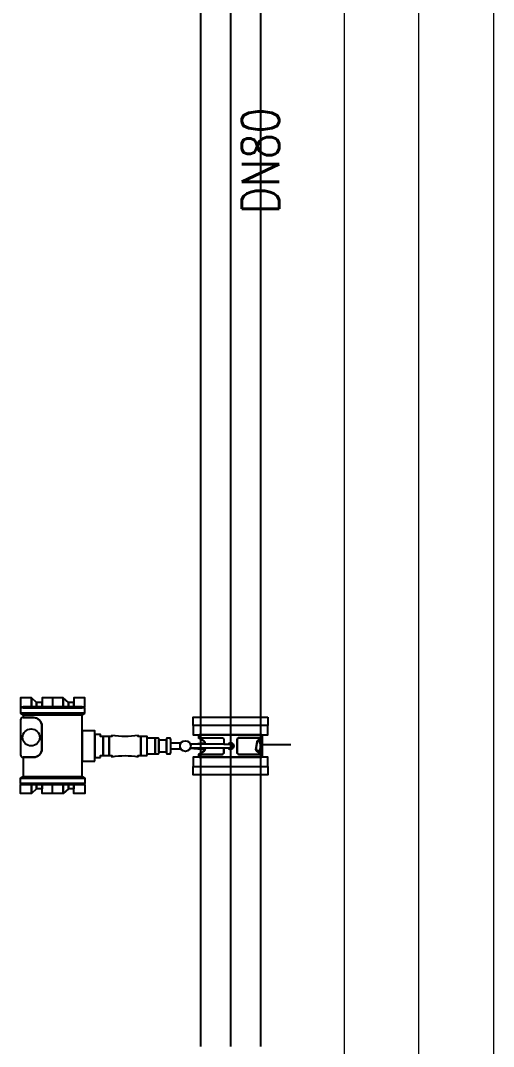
# Model space of a CAD drawing. Extents: x -681219 to -550379, y -242630 to -158199.
# Drawn here: x -570502 to -569869, y -223192 to -221816 of the extents above; entities that cross this region are included whole.
import ezdxf
from ezdxf.lldxf.tags import DXFTag

# ---------------------------------------------------------------- set-up
doc = ezdxf.new("R2010")
doc.units = 0
doc.header["$LTSCALE"] = 1000
doc.linetypes.add('F', pattern=[0.75, 0.5, -0.25])
doc.layers.get('0').update_dxf_attribs({"linetype": 'CONTINUOUS'})
for name, color, linetype in [('01', 7, 'CONTINUOUS'), ('DOTE_油脂（黄）', 7, 'CONTINUOUS'), ('PIPE-油脂（黄）', 2, 'CONTINUOUS'), ('TEXT_油脂（黄）', 7, 'CONTINUOUS')]:
    doc.layers.add(name, color=color, linetype=linetype)
doc.layers.add('famsun', color=7, linetype='CONTINUOUS', lineweight=0)
doc.layers.add('轴网_轴线', color=1, linetype='CENTER2', lineweight=0)
doc.styles.add('_TWT_PIPEDN', font='SIMPLEX', dxfattribs={"width": 0.8, "height": 3.5, "bigfont": 'HZTXT'})
tags = doc.linetypes.add('CENTER2', pattern=[28.575, 19.05, -3.175, 3.175, -3.175]).pattern_tags.tags
tags[10:11] = [DXFTag(74, 4), DXFTag(75, 0), DXFTag(340, '0'), DXFTag(46, 0.0), DXFTag(50, 0.0), DXFTag(44, 0.0), DXFTag(45, 0.0)]
tags[8:9] = [DXFTag(74, 4), DXFTag(75, 0), DXFTag(340, '0'), DXFTag(46, 0.0), DXFTag(50, 0.0), DXFTag(44, 0.0), DXFTag(45, 0.0)]
tags[6:7] = [DXFTag(74, 4), DXFTag(75, 0), DXFTag(340, '0'), DXFTag(46, 0.0), DXFTag(50, 0.0), DXFTag(44, 0.0), DXFTag(45, 0.0)]
tags[4:5] = [DXFTag(74, 4), DXFTag(75, 0), DXFTag(340, '0'), DXFTag(46, 0.0), DXFTag(50, 0.0), DXFTag(44, 0.0), DXFTag(45, 0.0)]

# ---------------------------------------------------------------- blocks, each defined once
blk = doc.blocks.new('轴网8FA15DC97FB90233')
at = {"layer": '轴网_轴线'}
blk.add_line((14500, -1200), (14500, 23700), dxfattribs=at)
blk = doc.blocks.new('1234')
at = {"color": 1, "linetype": 'Continuous', "ltscale": 1.333333}
for p, q in [((-505287.72, -223126.99), (-505283.1, -223126.99)), ((-505283.1, -223130.29), (-505284.27, -223130.29))]:
    blk.add_line(p, q, dxfattribs=at)
at = {"color": 1, "ltscale": 1.333333}
for p, q in [((-505303.18, -223147.63), (-505303.18, -223157.35)), ((-505327.14, -223305.87), (-505319.39, -223305.87)), ((-505244.46, -223305.87), (-505252.21, -223305.87))]:
    blk.add_line(p, q, dxfattribs=at)
at = {"color": 4, "ltscale": 1.333333}
for points in [[(-505310.25, -223120.33), (-505303.18, -223120.33), (-505303.18, -223184.65), (-505310.25, -223184.65)], [(-505267.66, -223120.33), (-505260.59, -223120.33), (-505260.59, -223184.65), (-505267.66, -223184.65)]]:
    blk.add_lwpolyline(points, close=True, dxfattribs=at)
at = {"color": 1, "ltscale": 1.333333}
for points in [[(-505295.05, -223152.49), (-505295.05, -223120.33), (-505303.18, -223120.33), (-505303.18, -223184.65), (-505295.05, -223184.65)], [(-505267.66, -223152.49), (-505267.66, -223120.33), (-505275.79, -223120.33), (-505275.79, -223184.65), (-505267.66, -223184.65)], [(-505290.72, -223214.26), (-505290.72, -223207.58), (-505280.14, -223207.58), (-505280.14, -223214.26)], [(-505277.15, -223224.48), (-505293.69, -223224.48), (-505293.69, -223229.84), (-505277.15, -223229.84)], [(-505292.49, -223224.48), (-505292.49, -223217.58), (-505278.35, -223217.58), (-505278.35, -223224.48)], [(-505277.15, -223257.09), (-505293.69, -223257.09), (-505293.69, -223262.45), (-505277.15, -223262.45)], [(-505275.55, -223264.75), (-505277.15, -223264.75), (-505277.15, -223262.45), (-505293.69, -223262.45), (-505293.69, -223264.75), (-505295.29, -223264.75), (-505295.29, -223269.44), (-505275.55, -223269.44)], [(-505319.39, -223278.2), (-505327.14, -223278.2), (-505327.14, -223287.74), (-505319.39, -223287.74)], [(-505313.91, -223278.2), (-505318.44, -223278.2), (-505318.44, -223333.55), (-505313.91, -223333.55)], [(-505312.4, -223280.46), (-505313.91, -223278.2), (-505313.91, -223333.55), (-505312.4, -223331.29)], [(-505272.31, -223269.44), (-505298.53, -223269.44), (-505298.53, -223280.46), (-505285.42, -223280.46), (-505272.31, -223280.46)], [(-505259.2, -223280.46), (-505257.68, -223278.2), (-505257.68, -223333.55), (-505259.2, -223331.29)], [(-505257.68, -223278.2), (-505253.15, -223278.2), (-505253.15, -223333.55), (-505257.68, -223333.55)], [(-505252.21, -223278.2), (-505244.46, -223278.2), (-505244.46, -223287.74), (-505252.21, -223287.74)], [(-505318.44, -223280.46), (-505319.39, -223280.46), (-505319.39, -223331.29), (-505318.44, -223331.29)], [(-505253.15, -223280.46), (-505252.21, -223280.46), (-505252.21, -223331.29), (-505253.15, -223331.29)], [(-505319.39, -223292.09), (-505323.1, -223292.09), (-505327.14, -223296.81), (-505319.39, -223296.81)], [(-505319.39, -223287.74), (-505323.1, -223287.74), (-505323.1, -223292.09), (-505319.39, -223292.09)], [(-505252.21, -223287.74), (-505248.49, -223287.74), (-505248.49, -223292.09), (-505252.21, -223292.09)], [(-505252.21, -223292.09), (-505248.49, -223292.09), (-505244.46, -223296.81), (-505252.21, -223296.81)], [(-505319.39, -223296.81), (-505327.14, -223296.81), (-505327.14, -223314.94), (-505319.39, -223314.94)], [(-505252.21, -223296.81), (-505244.46, -223296.81), (-505244.46, -223314.94), (-505252.21, -223314.94)], [(-505319.39, -223319.71), (-505323.1, -223319.71), (-505327.14, -223324.01), (-505319.39, -223324.01)], [(-505319.39, -223314.94), (-505323.1, -223314.94), (-505323.1, -223319.71), (-505319.39, -223319.71)], [(-505252.21, -223314.94), (-505248.49, -223314.94), (-505248.49, -223319.71), (-505252.21, -223319.71)], [(-505252.21, -223319.71), (-505248.49, -223319.71), (-505244.46, -223324.01), (-505252.21, -223324.01)], [(-505319.39, -223324.01), (-505327.14, -223324.01), (-505327.14, -223333.55), (-505319.39, -223333.55)], [(-505252.21, -223324.01), (-505244.46, -223324.01), (-505244.46, -223333.55), (-505252.21, -223333.55)]]:
    blk.add_lwpolyline(points, close=True, dxfattribs=at)
for points in [[(-505283.67, -223154.6), (-505283.67, -223158.34), (-505279.64, -223158.34, -0.414214), (-505278.26, -223159.73), (-505278.26, -223180.18), (-505276.74, -223180.18), (-505275.79, -223179.58), (-505275.79, -223125.39), (-505276.74, -223124.79), (-505278.26, -223124.79), (-505278.26, -223145.25, -0.414214), (-505279.64, -223146.63), (-505291.2, -223146.63, -0.414214), (-505292.58, -223145.25), (-505292.58, -223124.79), (-505294.1, -223124.79), (-505295.05, -223125.39), (-505295.05, -223179.58), (-505294.1, -223180.18), (-505292.58, -223180.18), (-505292.58, -223159.73, -0.414214), (-505291.2, -223158.34), (-505287.17, -223158.34), (-505287.17, -223154.6, -2.773933)], [(-505278.26, -223124.79), (-505285.42, -223124.79), (-505292.58, -223124.79), (-505290.27, -223128.84, 0.229029), (-505289.28, -223129.52), (-505282.57, -223130.55, 0.310455), (-505281.15, -223129.87)], [(-505278.26, -223124.79), (-505281.15, -223129.87, -0.310455), (-505282.57, -223130.55), (-505289.28, -223129.52, -0.229029), (-505290.27, -223128.84), (-505292.58, -223124.79), (-505292.58, -223145.25, 0.414214), (-505291.2, -223146.63), (-505279.64, -223146.63, 0.414214), (-505278.26, -223145.25)], [(-505287.17, -223154.6), (-505287.17, -223152.49, -0.999999), (-505283.67, -223152.49), (-505283.67, -223154.6, 2.773933)], [(-505292.58, -223159.73, -0.414214), (-505291.2, -223158.34), (-505287.17, -223158.34), (-505287.17, -223187.31), (-505288.27, -223174.43, 0.310455), (-505289.69, -223175.11), (-505292.58, -223180.18)], [(-505278.26, -223159.73, 0.414214), (-505279.64, -223158.34), (-505283.67, -223158.34), (-505283.67, -223187.3), (-505282.57, -223174.43, -0.310455), (-505281.15, -223175.11), (-505278.26, -223180.18)], [(-505283, -223195.36, -0.283868), (-505287.84, -223195.36), (-505287.84, -223204.26), (-505285.6, -223204.26, -0.004997), (-505285.37, -223204.26, -0.00631), (-505285.1, -223204.26), (-505283, -223204.26)], [(-505285.43, -223204.26), (-505280.13, -223204.26, -0.151687), (-505278.36, -223204.8), (-505278.36, -223207.03, -0.151687), (-505280.13, -223207.58), (-505285.43, -223207.58), (-505290.73, -223207.58, -0.151687), (-505292.5, -223207.03), (-505292.5, -223204.8, -0.151687), (-505290.73, -223204.26)], [(-505285.42, -223214.26), (-505280.12, -223214.26, -0.151687), (-505278.35, -223214.81), (-505278.35, -223217.04, -0.151687), (-505280.12, -223217.58), (-505285.42, -223217.58), (-505290.72, -223217.58, -0.151687), (-505292.49, -223217.04), (-505292.49, -223214.81, -0.151687), (-505290.72, -223214.26)], [(-505276.16, -223232.14), (-505277.15, -223232.14), (-505277.15, -223229.84), (-505293.69, -223229.84), (-505293.69, -223232.14), (-505294.68, -223232.14, -0.091656), (-505294.68, -223254.8), (-505293.69, -223254.8), (-505293.69, -223257.09), (-505277.15, -223257.09), (-505277.15, -223254.8), (-505276.16, -223254.8, -0.091656)], [(-505259.2, -223280.46), (-505285.42, -223280.46), (-505311.65, -223280.46), (-505312.4, -223280.46), (-505312.4, -223331.29), (-505310.01, -223331.29), (-505310.01, -223322.37, -0.414214), (-505302.73, -223315.1), (-505283.08, -223315.1, -0.414214), (-505275.8, -223322.37), (-505275.8, -223331.29), (-505259.2, -223331.29)], [(-505275.8, -223322.37, 0.414214), (-505283.08, -223315.1), (-505302.73, -223315.1, 0.414214), (-505310.01, -223322.37), (-505310.01, -223331.62, 0.414214), (-505308.09, -223333.53), (-505277.72, -223333.53, 0.414214), (-505275.8, -223331.62)]]:
    blk.add_lwpolyline(points, format="xyb", close=True, dxfattribs=at)
for centre, radius in [((-505285.42, -223191.45), 4.6), ((-505292.9, -223324.39), 7.36)]:
    blk.add_circle(centre, radius, dxfattribs=at)
at = {"color": 1, "linetype": 'Continuous', "ltscale": 1.333333}
for centre, start, end in [((-505287.72, -223128.64), 90, 213.5229), ((-505283.1, -223128.64), 270, 90)]:
    blk.add_arc(centre, 1.65, start, end, dxfattribs=at)
at = {"color": 1, "ltscale": 1.333333}
blk.add_arc((-505285.42, -223152.49), 1.75, 0, 180, dxfattribs=at)
at = {"layer": '01', "color": 1, "linetype": 'F'}
blk.add_line((-505286.52, -223100.52), (-505286.52, -223124.79), dxfattribs=at)

msp = doc.modelspace()

# ---------------------------------------------------------------- linework, layer by layer
at = {"layer": 'DOTE_油脂（黄）', "color": 1}
msp.add_line((-570220.8749, -220742.4525), (-570220.875, -223191.7676), dxfattribs=at)
at = {"layer": 'famsun'}
for p, q in [((-570068.721, -219641.6983), (-570068.721, -226691.6983)), ((-569868.721, -219641.6983), (-569868.721, -226691.6983))]:
    msp.add_line(p, q, dxfattribs=at)
at = {"layer": 'PIPE-油脂（黄）', "color": 1}
for p, q in [((-570260.8749, -220742.4525), (-570260.875, -223191.7676)), ((-570180.8749, -220742.4525), (-570180.875, -223191.7676))]:
    msp.add_line(p, q, dxfattribs=at)

# ---------------------------------------------------------------- block references
at = {"color": 1, "xscale": 1.553248135484562, "yscale": 1.553248135484562, "zscale": 1.553248135484562, "rotation": 270}
msp.add_blockref('1234', (-223609.6883, -1007622.6222, 3800), dxfattribs=at)
at = {"layer": 'famsun', "xscale": -1}
msp.add_blockref('轴网8FA15DC97FB90233', (-555468.721, -226916.6983), dxfattribs=at)

# ---------------------------------------------------------------- texts
at = {"layer": 'TEXT_油脂（黄）', "style": '_TWT_PIPEDN', "width": 0.8}
msp.add_text('DN80', height=50, rotation=90, dxfattribs=at).set_placement((-570155.8749, -222075.4434))

doc.saveas('drawing.dxf')
